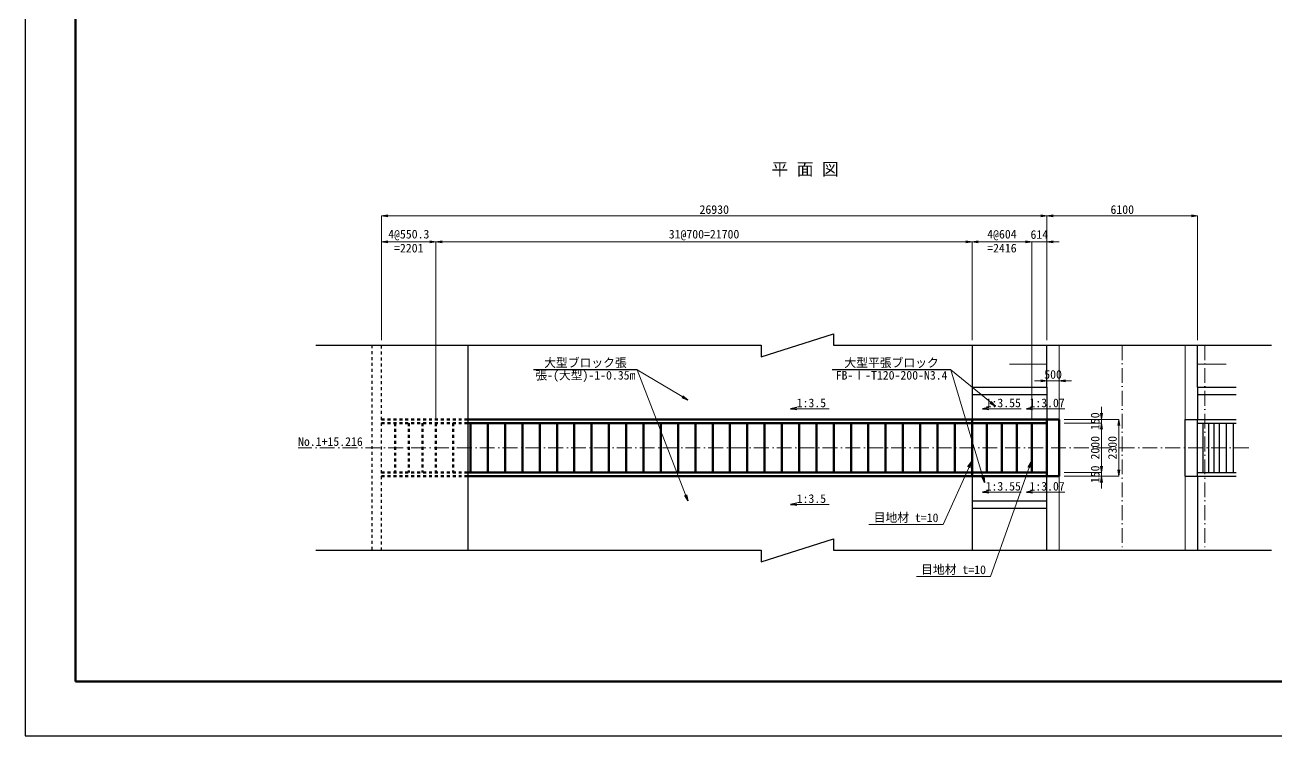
# Model space of a CAD drawing. Header units: millimetres. Extents: x 26429 to 134623, y -33914 to 95091.
# Drawn here: x 50523 to 101159, y -33914 to -5143 of the extents above; entities that cross this region are included whole.
import ezdxf
from ezdxf.enums import TextEntityAlignment as Align

# ---------------------------------------------------------------- set-up
doc = ezdxf.new("R2010")
doc.units = ezdxf.units.MM
doc.header["$LTSCALE"] = 100
doc.header["$PDSIZE"] = 300
doc.linetypes.add('SXF_一点短鎖線', pattern=[9.25, 6, -1.5, 0.25, -1.5])
doc.linetypes.add('SXF_跳び破線', pattern=[12, 6, -6])
doc.layers.get('Defpoints').update_dxf_attribs({"color": 191})
for name, color, linetype, lineweight in [('D-BMK', 2, 'SXF_一点短鎖線', 13), ('D-BMK-HTXT', 7, 'Continuous', 13), ('D-BYP-STR1', 2, 'Continuous', 13), ('D-BYP-STR2', 6, 'Continuous', 25), ('D-BYP-STR3', 6, 'Continuous', 25), ('D-STR', 1, 'Continuous', 50), ('D-STR-DIM', 7, 'Continuous', 13), ('D-STR-HTXT', 7, 'Continuous', 13), ('D-STR-TXT', 7, 'Continuous', 13), ('D-TTL', 2, 'Continuous', 140)]:
    doc.layers.add(name, color=color, linetype=linetype, lineweight=lineweight)
doc.styles.add('MS ゴシック', font='MS Gothic.ttf')
doc.styles.add('ＭＳ ゴシック', font='MS Gothic.ttf')
doc.dimstyles.new('DIM-100-F', dxfattribs={"dimscale": 100, "dimtxt": 3.5, "dimasz": 2.5, "dimexe": 0, "dimexo": 2, "dimgap": 0.8, "dimtad": 1, "dimdec": 0, "dimzin": 0, "dimdsep": 46, "dimtxsty": 'MS ゴシック', "dimblk": 'OPEN', "dimcen": 0.1, "dimclrd": 256, "dimclre": 256, "dimclrt": 256, "dimaunit": 1, "dimadec": 4, "dimazin": 0, "dimtfac": 1, "dimtdec": 0, "dimtmove": 2, "dimatfit": 3, "dimldrblk": 'OPEN', "dimfxl": 1, "dimtolj": 1, "dimtzin": 0, "dimlwd": -1, "dimlwe": -1, "dimarcsym": 2})

# ---------------------------------------------------------------- blocks, each defined once
blk = doc.blocks.new('_Open')
at = {"color": 0, "linetype": 'ByBlock', "lineweight": -2}
for p, q in [((-1, 0.17), (0, 0)), ((-1, -0.17), (0, 0)), ((0, 0), (-1, 0))]:
    blk.add_line(p, q, dxfattribs=at)
blk = doc.blocks.new('*D93')
at = {"layer": 'D-STR-DIM', "ltscale": 1500, "transparency": 16777216}
for p, q in [((94096, -20850), (94096, -20600)), ((92587, -21100), (94096, -21100)), ((92587, -21250), (94096, -21250)), ((94096, -21100), (94096, -21250)), ((94096, -21500), (94096, -21750))]:
    blk.add_line(p, q, dxfattribs=at)
at = {"layer": 'Defpoints', "color": 0, "ltscale": 1500, "transparency": 16777216}
for p in [(92387, -21100, 354000), (92387, -21250, 354000), (94096, -21250)]:
    blk.add_point(p, dxfattribs=at)
at = {"layer": 'D-STR-DIM', "ltscale": 1500, "transparency": 16777216, "xscale": 250, "yscale": 250, "zscale": 250}
for p, rotation in [((94096, -21100), 270), ((94096, -21250), 90)]:
    blk.add_blockref('_Open', p, dxfattribs=dict(at, rotation=rotation))
at = {"layer": 'D-STR-DIM', "ltscale": 1500, "transparency": 16777216, "insert": (93841, -21175), "char_height": 350, "attachment_point": 5, "rotation": 90, "style": 'MS ゴシック'}
blk.add_mtext('\\A1;150', dxfattribs=at)
blk = doc.blocks.new('*D94')
at = {"layer": 'D-STR-DIM', "ltscale": 0.2, "transparency": 16777216}
for p, q in [((92587, -21250), (94096, -21250)), ((94096, -21500), (94096, -23000)), ((92587, -23250), (94096, -23250))]:
    blk.add_line(p, q, dxfattribs=at)
at = {"layer": 'Defpoints', "color": 0, "ltscale": 0.2, "transparency": 16777216}
for p in [(92387, -21250, 354000), (92387, -23250, 354000), (94096, -23250)]:
    blk.add_point(p, dxfattribs=at)
at = {"layer": 'D-STR-DIM', "ltscale": 0.2, "transparency": 16777216, "xscale": 250, "yscale": 250, "zscale": 250}
for p, rotation in [((94096, -21250), 90), ((94096, -23250), 270)]:
    blk.add_blockref('_Open', p, dxfattribs=dict(at, rotation=rotation))
at = {"layer": 'D-STR-DIM', "ltscale": 0.2, "transparency": 16777216, "insert": (93841, -22250), "char_height": 350, "attachment_point": 5, "rotation": 90, "style": 'MS ゴシック'}
blk.add_mtext('\\A1;2000', dxfattribs=at)
blk = doc.blocks.new('*D95')
at = {"layer": 'D-STR-DIM', "ltscale": 1500, "transparency": 16777216}
for p, q in [((94096, -23000), (94096, -22750)), ((92587, -23250), (94096, -23250)), ((94096, -23250), (94096, -23400)), ((92587, -23400), (94096, -23400)), ((94096, -23650), (94096, -23900))]:
    blk.add_line(p, q, dxfattribs=at)
at = {"layer": 'Defpoints', "color": 0, "ltscale": 1500, "transparency": 16777216}
for p in [(92387, -23250, 354000), (92387, -23400, 354000), (94096, -23400)]:
    blk.add_point(p, dxfattribs=at)
at = {"layer": 'D-STR-DIM', "ltscale": 1500, "transparency": 16777216, "xscale": 250, "yscale": 250, "zscale": 250}
for p, rotation in [((94096, -23250), 270), ((94096, -23400), 90)]:
    blk.add_blockref('_Open', p, dxfattribs=dict(at, rotation=rotation))
at = {"layer": 'D-STR-DIM', "ltscale": 1500, "transparency": 16777216, "insert": (93841, -23325), "char_height": 350, "attachment_point": 5, "rotation": 90, "style": 'MS ゴシック'}
blk.add_mtext('\\A1;150', dxfattribs=at)
blk = doc.blocks.new('*D96')
at = {"layer": 'D-STR-DIM', "transparency": 16777216}
for p, q in [((92587, -21100), (94796, -21100)), ((94796, -21350), (94796, -23150)), ((92587, -23400), (94796, -23400))]:
    blk.add_line(p, q, dxfattribs=at)
at = {"layer": 'Defpoints', "color": 0, "transparency": 16777216}
for p in [(92387, -21100, 354000), (92387, -23400, 354000), (94796, -23400)]:
    blk.add_point(p, dxfattribs=at)
at = {"layer": 'D-STR-DIM', "transparency": 16777216, "xscale": 250, "yscale": 250, "zscale": 250}
for p, rotation in [((94796, -21100), 90), ((94796, -23400), 270)]:
    blk.add_blockref('_Open', p, dxfattribs=dict(at, rotation=rotation))
at = {"layer": 'D-STR-DIM', "transparency": 16777216, "insert": (94541, -22250), "char_height": 350, "attachment_point": 5, "rotation": 90, "style": 'MS ゴシック'}
blk.add_mtext('\\A1;2300', dxfattribs=at)
blk = doc.blocks.new('*D97')
at = {"layer": 'D-STR-DIM', "ltscale": 0.2, "transparency": 16777216}
for p, q in [((64957, -17900), (64957, -13918)), ((65207, -13918), (66908, -13918)), ((67158, -21050), (67158, -13918))]:
    blk.add_line(p, q, dxfattribs=at)
at = {"layer": 'Defpoints', "color": 0, "ltscale": 0.2, "transparency": 16777216}
for p in [(67158, -13918), (64957, -18100), (67158, -21250, 354000)]:
    blk.add_point(p, dxfattribs=at)
at = {"layer": 'D-STR-DIM', "ltscale": 0.2, "transparency": 16777216, "xscale": 250, "yscale": 250, "zscale": 250, "rotation": 180}
blk.add_blockref('_Open', (64957, -13918), dxfattribs=at)
at = {"layer": 'D-STR-DIM', "ltscale": 0.2, "transparency": 16777216, "xscale": 250, "yscale": 250, "zscale": 250}
blk.add_blockref('_Open', (67158, -13918), dxfattribs=at)
at = {"layer": 'D-STR-DIM', "ltscale": 0.2, "transparency": 16777216, "char_height": 350, "attachment_point": 5, "style": 'MS ゴシック'}
for s, insert in [('\\A1;4@550.3', (66057, -13644)), ('\\A1;=2201', (66057, -14173))]:
    blk.add_mtext(s, dxfattribs=dict(at, insert=insert))
blk = doc.blocks.new('*D98')
at = {"layer": 'D-STR-DIM', "ltscale": 0.2, "transparency": 16777216}
for p, q in [((67158, -21050), (67158, -13918)), ((67408, -13918), (88608, -13918)), ((88858, -17900), (88858, -13918))]:
    blk.add_line(p, q, dxfattribs=at)
at = {"layer": 'Defpoints', "color": 0, "ltscale": 0.2, "transparency": 16777216}
for p in [(88858, -13918), (88858, -18100, 354000), (67158, -21250, 354000)]:
    blk.add_point(p, dxfattribs=at)
at = {"layer": 'D-STR-DIM', "ltscale": 0.2, "transparency": 16777216, "xscale": 250, "yscale": 250, "zscale": 250, "rotation": 180}
blk.add_blockref('_Open', (67158, -13918), dxfattribs=at)
at = {"layer": 'D-STR-DIM', "ltscale": 0.2, "transparency": 16777216, "xscale": 250, "yscale": 250, "zscale": 250}
blk.add_blockref('_Open', (88858, -13918), dxfattribs=at)
at = {"layer": 'D-STR-DIM', "ltscale": 0.2, "transparency": 16777216, "insert": (78008, -13644), "char_height": 350, "attachment_point": 5, "style": 'MS ゴシック'}
blk.add_mtext('\\A1;31@700=21700', dxfattribs=at)
blk = doc.blocks.new('*D99')
at = {"layer": 'D-STR-DIM', "ltscale": 0.2, "transparency": 16777216}
for p, q in [((64957, -17900), (64957, -12868)), ((65207, -12868), (91637, -12868)), ((91887, -17900), (91887, -12868))]:
    blk.add_line(p, q, dxfattribs=at)
at = {"layer": 'Defpoints', "color": 0, "ltscale": 0.2, "transparency": 16777216}
for p in [(91887, -12868), (64957, -18100), (91887, -18100)]:
    blk.add_point(p, dxfattribs=at)
at = {"layer": 'D-STR-DIM', "ltscale": 0.2, "transparency": 16777216, "xscale": 250, "yscale": 250, "zscale": 250, "rotation": 180}
blk.add_blockref('_Open', (64957, -12868), dxfattribs=at)
at = {"layer": 'D-STR-DIM', "ltscale": 0.2, "transparency": 16777216, "xscale": 250, "yscale": 250, "zscale": 250}
blk.add_blockref('_Open', (91887, -12868), dxfattribs=at)
at = {"layer": 'D-STR-DIM', "ltscale": 0.2, "transparency": 16777216, "insert": (78422, -12613), "char_height": 350, "attachment_point": 5, "style": 'MS ゴシック'}
blk.add_mtext('\\A1;26930', dxfattribs=at)
blk = doc.blocks.new('*D100')
at = {"layer": 'D-STR-DIM', "ltscale": 0.2, "transparency": 16777216}
for p, q in [((91023, -13918), (90773, -13918)), ((91273, -21050), (91273, -13918)), ((91273, -13918), (91887, -13918)), ((91887, -17900), (91887, -13918)), ((92137, -13918), (92387, -13918))]:
    blk.add_line(p, q, dxfattribs=at)
at = {"layer": 'Defpoints', "color": 0, "ltscale": 0.2, "transparency": 16777216}
for p in [(91887, -13918), (91887, -18100), (91273, -21250, 354000)]:
    blk.add_point(p, dxfattribs=at)
at = {"layer": 'D-STR-DIM', "ltscale": 0.2, "transparency": 16777216, "xscale": 250, "yscale": 250, "zscale": 250}
blk.add_blockref('_Open', (91273, -13918), dxfattribs=at)
at = {"layer": 'D-STR-DIM', "ltscale": 0.2, "transparency": 16777216, "xscale": 250, "yscale": 250, "zscale": 250, "rotation": 180}
blk.add_blockref('_Open', (91887, -13918), dxfattribs=at)
at = {"layer": 'D-STR-DIM', "ltscale": 0.2, "transparency": 16777216, "insert": (91580, -13623), "char_height": 350, "attachment_point": 5, "style": 'MS ゴシック'}
blk.add_mtext('\\A1;614', dxfattribs=at)
blk = doc.blocks.new('*D101')
at = {"layer": 'D-STR-DIM', "ltscale": 0.2, "transparency": 16777216}
for p, q in [((91887, -17900), (91887, -12868)), ((92137, -12868), (97737, -12868)), ((97987, -17900), (97987, -12868))]:
    blk.add_line(p, q, dxfattribs=at)
at = {"layer": 'Defpoints', "color": 0, "ltscale": 0.2, "transparency": 16777216}
for p in [(97987, -12868), (91887, -18100), (97987, -18100)]:
    blk.add_point(p, dxfattribs=at)
at = {"layer": 'D-STR-DIM', "ltscale": 0.2, "transparency": 16777216, "xscale": 250, "yscale": 250, "zscale": 250, "rotation": 180}
blk.add_blockref('_Open', (91887, -12868), dxfattribs=at)
at = {"layer": 'D-STR-DIM', "ltscale": 0.2, "transparency": 16777216, "xscale": 250, "yscale": 250, "zscale": 250}
blk.add_blockref('_Open', (97987, -12868), dxfattribs=at)
at = {"layer": 'D-STR-DIM', "ltscale": 0.2, "transparency": 16777216, "insert": (94937, -12613), "char_height": 350, "attachment_point": 5, "style": 'MS ゴシック'}
blk.add_mtext('\\A1;6100', dxfattribs=at)
blk = doc.blocks.new('*D102')
at = {"layer": 'D-STR-DIM', "ltscale": 0.2, "transparency": 16777216}
for p, q in [((88858, -17900), (88858, -13918)), ((89108, -13918), (91023, -13918)), ((91273, -21050), (91273, -13918))]:
    blk.add_line(p, q, dxfattribs=at)
at = {"layer": 'Defpoints', "color": 0, "ltscale": 0.2, "transparency": 16777216}
for p in [(91273, -13918), (88858, -18100, 708000), (91273, -21250, 708000)]:
    blk.add_point(p, dxfattribs=at)
at = {"layer": 'D-STR-DIM', "ltscale": 0.2, "transparency": 16777216, "xscale": 250, "yscale": 250, "zscale": 250, "rotation": 180}
blk.add_blockref('_Open', (88858, -13918), dxfattribs=at)
at = {"layer": 'D-STR-DIM', "ltscale": 0.2, "transparency": 16777216, "xscale": 250, "yscale": 250, "zscale": 250}
blk.add_blockref('_Open', (91273, -13918), dxfattribs=at)
at = {"layer": 'D-STR-DIM', "ltscale": 0.2, "transparency": 16777216, "char_height": 350, "attachment_point": 5, "style": 'MS ゴシック'}
for s, insert in [('\\A1;4@604', (90066, -13644)), ('\\A1;=2416', (90066, -14173))]:
    blk.add_mtext(s, dxfattribs=dict(at, insert=insert))
blk = doc.blocks.new('*D103')
at = {"layer": 'D-STR-DIM', "ltscale": 1500, "transparency": 16777216}
for p, q in [((91637, -19540), (91387, -19540)), ((91887, -20900), (91887, -19540)), ((91887, -19540), (92387, -19540)), ((92387, -20900), (92387, -19540)), ((92637, -19540), (92887, -19540))]:
    blk.add_line(p, q, dxfattribs=at)
at = {"layer": 'Defpoints', "color": 0, "ltscale": 1500, "transparency": 16777216}
for p in [(92387, -19540), (91887, -21100), (92387, -21100)]:
    blk.add_point(p, dxfattribs=at)
at = {"layer": 'D-STR-DIM', "ltscale": 1500, "transparency": 16777216, "xscale": 250, "yscale": 250, "zscale": 250}
blk.add_blockref('_Open', (91887, -19540), dxfattribs=at)
at = {"layer": 'D-STR-DIM', "ltscale": 1500, "transparency": 16777216, "xscale": 250, "yscale": 250, "zscale": 250, "rotation": 180}
blk.add_blockref('_Open', (92387, -19540), dxfattribs=at)
at = {"layer": 'D-STR-DIM', "ltscale": 1500, "transparency": 16777216, "insert": (92137, -19285), "char_height": 350, "attachment_point": 5, "style": 'MS ゴシック'}
blk.add_mtext('\\A1;500', dxfattribs=at)

msp = doc.modelspace()

# ---------------------------------------------------------------- linework, layer by layer
at = {"layer": 'D-BMK'}
msp.add_line((94936.7, -18100.2), (94936.7, -26400.2), dxfattribs=at)
at = {"layer": 'D-BMK', "linetype": 'SXF_一点短鎖線'}
msp.add_line((100054, -22250.2), (61575.8, -22250.2), dxfattribs=at)
at = {"layer": 'D-BMK', "linetype": 'SXF_一点短鎖線', "flags": 128}
msp.add_lwpolyline([(98273.4, -18100.2), (98273.4, -26400.2)], dxfattribs=at)
at = {"layer": 'D-BYP-STR1'}
for p, q in [((92387, -21100.2), (92387, -18100.2)), ((97487, -21100.2), (97487, -18100.2)), ((91887, -18870.3), (90372.4, -18870.3)), ((97987, -18870.3), (99138.2, -18870.3)), ((92387, -26400.2), (92387, -23400.2)), ((97487, -26400.2), (97487, -23400.2))]:
    msp.add_line(p, q, dxfattribs=at)
at = {"layer": 'D-BYP-STR2'}
for p, q in [((91887, -19800.2), (91887, -18100.2)), ((97987, -19800.2), (97987, -18100.2)), ((91887, -26400.2), (91887, -24700.2))]:
    msp.add_line(p, q, dxfattribs=at)
at = {"layer": 'D-BYP-STR3', "linetype": 'SXF_跳び破線', "ltscale": 0.2}
for p, q in [((64556.8, -18100.2), (64556.8, -26400.2)), ((64956.8, -26400.2), (64956.8, -18100.2))]:
    msp.add_line(p, q, dxfattribs=at)
at = {"layer": 'D-BYP-STR3'}
for p, q in [((68456.8, -26400.2), (68456.8, -18100.2)), ((88857.8, -18100.2), (88857.8, -20100.2)), ((88857.8, -19800.2), (91887, -19800.2)), ((88857.8, -20100.2), (91887, -20100.2)), ((88857.8, -20100.2), (88857.8, -21100.2)), ((91887, -19800.2), (91887, -21100.2)), ((97987, -19800.2), (99553, -19800.2)), ((97987, -19800.2), (97987, -21100.2)), ((97987, -20100.2), (99553, -20100.2)), ((97487, -23400.2), (97487, -21100.2)), ((97487, -21100.2), (99553, -21100.2)), ((97987, -23400.2), (97987, -21100.2)), ((97987, -21250.2), (99553, -21250.2)), ((98204.8, -21250.2), (98204.8, -23250.2)), ((98422.5, -21250.2), (98422.5, -23250.2)), ((98640.3, -21250.2), (98640.3, -23250.2)), ((98857.6, -21250.2), (98857.6, -23250.2)), ((99144, -21250.2), (99144, -23250.2)), ((99430.4, -21250.2), (99430.4, -23250.2)), ((97987, -23250.2), (99553, -23250.2)), ((88857.8, -23400.2), (88857.8, -24400.2)), ((91887, -24700.2), (91887, -23400.2)), ((97487, -23400.2), (99553, -23400.2)), ((97987, -23400.2), (97987, -26400.2)), ((88857.8, -24400.2), (88857.8, -26400.2)), ((88857.8, -24400.2), (91887, -24400.2)), ((88857.8, -24700.2), (91887, -24700.2))]:
    msp.add_line(p, q, dxfattribs=at)
at = {"layer": 'D-STR', "linetype": 'SXF_跳び破線', "ltscale": 0.2}
for p, q in [((64956.8, -21100.2), (68456.8, -21100.2)), ((64956.8, -21250.2), (68456.8, -21250.2)), ((65507.1, -21250.2), (65507.1, -23250.2)), ((66057.3, -21250.2), (66057.3, -23250.2)), ((66607.6, -21250.2), (66607.6, -23250.2)), ((67157.8, -21250.2), (67157.8, -23250.2)), ((67857.8, -21250.2), (67857.8, -23250.2)), ((64956.8, -23250.2), (68456.8, -23250.2)), ((64956.8, -23400.2), (68456.8, -23400.2))]:
    msp.add_line(p, q, dxfattribs=at)
at = {"layer": 'D-STR', "ltscale": 0.2}
for p, q in [((68456.8, -21100.2), (92387, -21100.2)), ((68456.8, -21250.2), (91887, -21250.2)), ((91887, -21100.2), (91887, -23400.2)), ((91887, -21100.2), (91887, -23400.2)), ((92387, -21100.2), (92387, -23400.2)), ((68456.8, -23250.2), (91887, -23250.2)), ((68456.8, -23400.2), (92387, -23400.2))]:
    msp.add_line(p, q, dxfattribs=at)
at = {"layer": 'D-STR'}
for p, q in [((68557.8, -21250.2), (68557.8, -23250.2)), ((69257.8, -21250.2), (69257.8, -23250.2)), ((69957.8, -21250.2), (69957.8, -23250.2)), ((70657.8, -21250.2), (70657.8, -23250.2)), ((71357.8, -21250.2), (71357.8, -23250.2)), ((72057.8, -21250.2), (72057.8, -23250.2)), ((72757.8, -21250.2), (72757.8, -23250.2)), ((73457.8, -21250.2), (73457.8, -23250.2)), ((74157.8, -21250.2), (74157.8, -23250.2)), ((74857.8, -21250.2), (74857.8, -23250.2)), ((75557.8, -21250.2), (75557.8, -23250.2)), ((76257.8, -21250.2), (76257.8, -23250.2)), ((76957.8, -21250.2), (76957.8, -23250.2)), ((77657.8, -21250.2), (77657.8, -23250.2)), ((78357.8, -21250.2), (78357.8, -23250.2)), ((79057.8, -21250.2), (79057.8, -23250.2)), ((79757.8, -21250.2), (79757.8, -23250.2)), ((80457.8, -21250.2), (80457.8, -23250.2)), ((81157.8, -21250.2), (81157.8, -23250.2)), ((81857.8, -21250.2), (81857.8, -23250.2)), ((82557.8, -21250.2), (82557.8, -23250.2)), ((83257.8, -21250.2), (83257.8, -23250.2)), ((83957.8, -21250.2), (83957.8, -23250.2)), ((84657.8, -21250.2), (84657.8, -23250.2)), ((85357.8, -21250.2), (85357.8, -23250.2)), ((86057.8, -21250.2), (86057.8, -23250.2)), ((86757.8, -21250.2), (86757.8, -23250.2)), ((87457.8, -21250.2), (87457.8, -23250.2)), ((88157.8, -21250.2), (88157.8, -23250.2)), ((88857.8, -21100.2), (88857.8, -23400.2)), ((89461.8, -21250.2), (89461.8, -23250.2)), ((90065.8, -21250.2), (90065.8, -23250.2)), ((90669.8, -21250.2), (90669.8, -23250.2)), ((91273.4, -21250.2), (91273.4, -23250.2))]:
    msp.add_line(p, q, dxfattribs=at)
at = {"layer": 'D-STR-DIM', "color": 7, "linetype": 'Continuous', "lineweight": 25}
for points in [[(62291.5, -18100.2), (80320.4, -18100.2), (80320.4, -18566), (83249.5, -17634.4), (83249.5, -18100.2), (100975.7, -18100.2)], [(62291.5, -26400.2), (80320.4, -26400.2), (80320.4, -26866), (83249.5, -25934.4), (83249.5, -26400.2), (100975.7, -26400.2)]]:
    msp.add_lwpolyline(points, dxfattribs=at)
at = {"layer": 'D-STR-HTXT', "color": 7, "linetype": 'Continuous', "lineweight": 25}
msp.add_line((88000.6, -19091.3), (83200.6, -19091.3), dxfattribs=at)
at = {"layer": 'D-STR-HTXT'}
for p, q in [((84685.4, -25357.4, -354000), (87685.4, -25357.4, -354000)), ((86607.8, -27462.9, -354000), (89607.8, -27462.9, -354000))]:
    msp.add_line(p, q, dxfattribs=at)
at = {"layer": 'D-STR-TXT', "linetype": 'Continuous', "lineweight": 25}
msp.add_line((75307.1, -19091.3), (71107.1, -19091.3), dxfattribs=at)
at = {"layer": 'D-TTL'}
for p, q in [((52573.4, 23286.4), (52573.4, -31713.6)), ((52573.4, -31713.6), (132573.4, -31713.6))]:
    msp.add_line(p, q, dxfattribs=at)
at = {"layer": 'Defpoints', "color": 1}
for p, q in [((50523.4, 25486.4), (50523.4, -33913.6)), ((50523.4, -33913.6), (134623.4, -33913.6))]:
    msp.add_line(p, q, dxfattribs=at)

# ---------------------------------------------------------------- texts
at = {"layer": 'D-BMK-HTXT', "style": 'ＭＳ ゴシック'}
msp.add_text('No.1+15.216', height=350, dxfattribs=at).set_placement((61575.8, -22174))
at = {"layer": 'D-STR-TXT', "style": 'ＭＳ ゴシック'}
msp.add_text('平 面 図', height=500, dxfattribs=at).set_placement((82099.7, -11222.6), align=Align.CENTER)
for s, p in [('大型ブロック張', (73207.1, -19091.3)), ('大型平張ブロック', (85600.6, -19091.3))]:
    msp.add_text(s, height=350, dxfattribs=at).set_placement(p, align=Align.BOTTOM_CENTER)
for s, p in [('張-(大型)-1-0.35m', (73207.1, -19141.3)), ('FB-Ⅰ-T120-200-N3.4', (85600.6, -19141.3))]:
    msp.add_text(s, height=350, dxfattribs=at).set_placement(p, align=Align.TOP_CENTER)
for s, p in [('1:3.5', (82353.6, -20610.3)), ('1:3.55', (90120.6, -20610.3)), ('1:3.07', (91893.9, -20610.3)), ('1:3.55', (90120.6, -23982.8)), ('1:3.07', (91893.9, -23982.8)), ('1:3.5', (82353.6, -24482.8))]:
    msp.add_text(s, height=350, rotation=360, dxfattribs=at).set_placement(p, align=Align.CENTER)
at = {"layer": 'D-STR-TXT', "style": 'MS ゴシック'}
for p in [(86185.4, -25357.4, -354000), (88107.8, -27462.9, -354000)]:
    msp.add_text('目地材 t=10', height=350, rotation=359.80039, dxfattribs=at).set_placement(p, align=Align.BOTTOM_CENTER)

# ---------------------------------------------------------------- dimensions: what is measured, and where the dimension line sits
at = {"layer": 'D-STR-DIM', "ltscale": 0.2}
for base, p1, p2, picture, middle in [((91887, -12868.1, -354000), (64956.9, -18100.2, -354000), (91887, -18100.2, -354000), '*D99', (78421.9, -12613.1, -354000)), ((97987, -12868.1, -354000), (91887, -18100.2, -354000), (97987, -18100.2, -354000), '*D101', (94937, -12613.1, -354000)), ((91887, -13918.1, -354000), (91273.4, -21250.2), (91887, -18100.2, -354000), '*D100', (91580.2, -13623.1, -354000))]:
    dim = msp.add_linear_dim(base=base, p1=p1, p2=p2, dimstyle='DIM-100-F', dxfattribs=at)
    dim.commit()
    dim.dimension.update_dxf_attribs({"geometry": picture, "text_midpoint": middle})
for base, p1, p2, text, picture, middle in [((67157.8, -13918.1, -354000), (64956.9, -18100.2, -354000), (67157.8, -21250.2), '4@550.3\\X=<>', '*D97', (66057.3, -13918.1, -354000)), ((88857.8, -13918.1, -354000), (67157.8, -21250.2), (88857.8, -18100.2), '31@700=<>', '*D98', (78007.8, -13644.5, -354000)), ((91273.4, -13918.1, -708000), (88857.8, -18100.2), (91273.4, -21250.2), '4@604\\X=<>', '*D102', (90065.6, -13918.1, -708000))]:
    dim = msp.add_linear_dim(base=base, p1=p1, p2=p2, text=text, dimstyle='DIM-100-F', dxfattribs=at)
    dim.commit()
    dim.dimension.update_dxf_attribs({"geometry": picture, "text_midpoint": middle})
at = {"layer": 'D-STR-DIM', "ltscale": 1500}
dim = msp.add_linear_dim(base=(92387, -19539.8), p1=(91887, -21100.2), p2=(92387, -21100.2), dimstyle='DIM-100-F', override={"dimtix": 1}, dxfattribs=at)
dim.commit()
dim.dimension.update_dxf_attribs({"geometry": '*D103', "text_midpoint": (92137, -19284.8)})
for base, p1, p2, picture, middle in [((94095.6, -21250.2, -354000), (92387, -21100.2), (92387, -21250.2), '*D93', (93840.6, -21175.2, -354000)), ((94095.6, -23400.2, -354000), (92387, -23250.2), (92387, -23400.2), '*D95', (93840.6, -23325.2, -354000))]:
    dim = msp.add_linear_dim(base=base, p1=p1, p2=p2, angle=90, dimstyle='DIM-100-F', override={"dimtix": 1}, dxfattribs=at)
    dim.commit()
    dim.dimension.update_dxf_attribs({"geometry": picture, "text_midpoint": middle})
at = {"layer": 'D-STR-DIM'}
dim = msp.add_linear_dim(base=(94795.6, -23400.2, -354000), p1=(92387, -21100.2), p2=(92387, -23400.2), angle=90, dimstyle='DIM-100-F', dxfattribs=at)
dim.commit()
dim.dimension.update_dxf_attribs({"geometry": '*D96', "text_midpoint": (94540.6, -22250.2, -354000)})
at = {"layer": 'D-STR-DIM', "ltscale": 0.2}
dim = msp.add_linear_dim(base=(94095.6, -23250.2, -354000), p1=(92387, -21250.2), p2=(92387, -23250.2), angle=90, dimstyle='DIM-100-F', dxfattribs=at)
dim.commit()
dim.dimension.update_dxf_attribs({"geometry": '*D94', "text_midpoint": (93840.6, -22250.2, -354000)})

# ---------------------------------------------------------------- leaders
at = {"layer": 'D-STR-HTXT', "ltscale": 1500}
for points in [[(81514.1, -20669.1), (83076, -20669.1)], [(89281.1, -20669.1), (90843, -20669.1)], [(91054.4, -20669.1), (92616.3, -20669.1)], [(89281.1, -24041.6), (90843, -24041.6)], [(91054.4, -24041.6), (92616.3, -24041.6)], [(81514.1, -24541.6), (83076, -24541.6)]]:
    msp.add_leader(points, dimstyle='DIM-100-F', override={"dimgap": 0.8, "dimtad": 0}, dxfattribs=at)
at = {"layer": 'D-STR-HTXT'}
for points in [[(88829.2, -22813.7, -354000), (87685.4, -25357.4, -354000)], [(91244.8, -22813.7, -354000), (89607.8, -27462.9, -354000)]]:
    msp.add_leader(points, dimstyle='DIM-100-F', dxfattribs=at)
at = {"layer": 'D-STR-TXT', "linetype": 'Continuous', "lineweight": 25}
for points, override in [([(77346.7, -20312), (75307.1, -19091.3)], {"dimgap": 0.8, "dimtad": 0}), ([(77346.7, -24402), (75307.1, -19091.3)], {"dimgap": 0.8, "dimtad": 0}), ([(89799.9, -20571.2), (88000.6, -19091.3)], {"dimtad": 0}), ([(89361.8, -23661.4), (88000.6, -19091.3)], {"dimtad": 0})]:
    msp.add_leader(points, dimstyle='DIM-100-F', override=override, dxfattribs=at)

doc.saveas('drawing.dxf')
